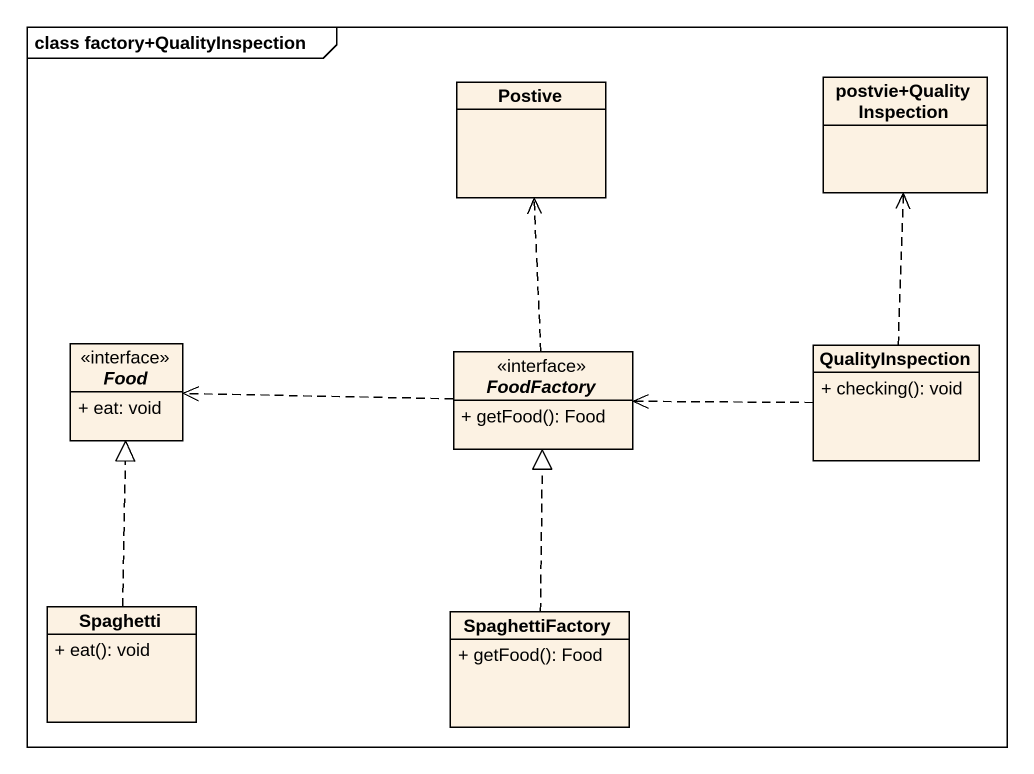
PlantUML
@startuml
mainframe class factory+QualityInspection
hide circle
hide empty members
skinparam classAttributeIconSize 0
class Postive
class "postvie+QualityInspection" as postvie_QualityInspection
interface Food {
  + eat: void
}
interface FoodFactory {
  + getFood(): Food
}
class QualityInspection {
  + checking(): void
}
class Spaghetti {
  {field} + eat(): void
}
class SpaghettiFactory {
  + getFood(): Food
}
FoodFactory .up.> Postive
FoodFactory .left.> Food
QualityInspection .up.> postvie_QualityInspection
QualityInspection .left.> FoodFactory
Spaghetti .up.|> Food
SpaghettiFactory .up.|> FoodFactory
@enduml
